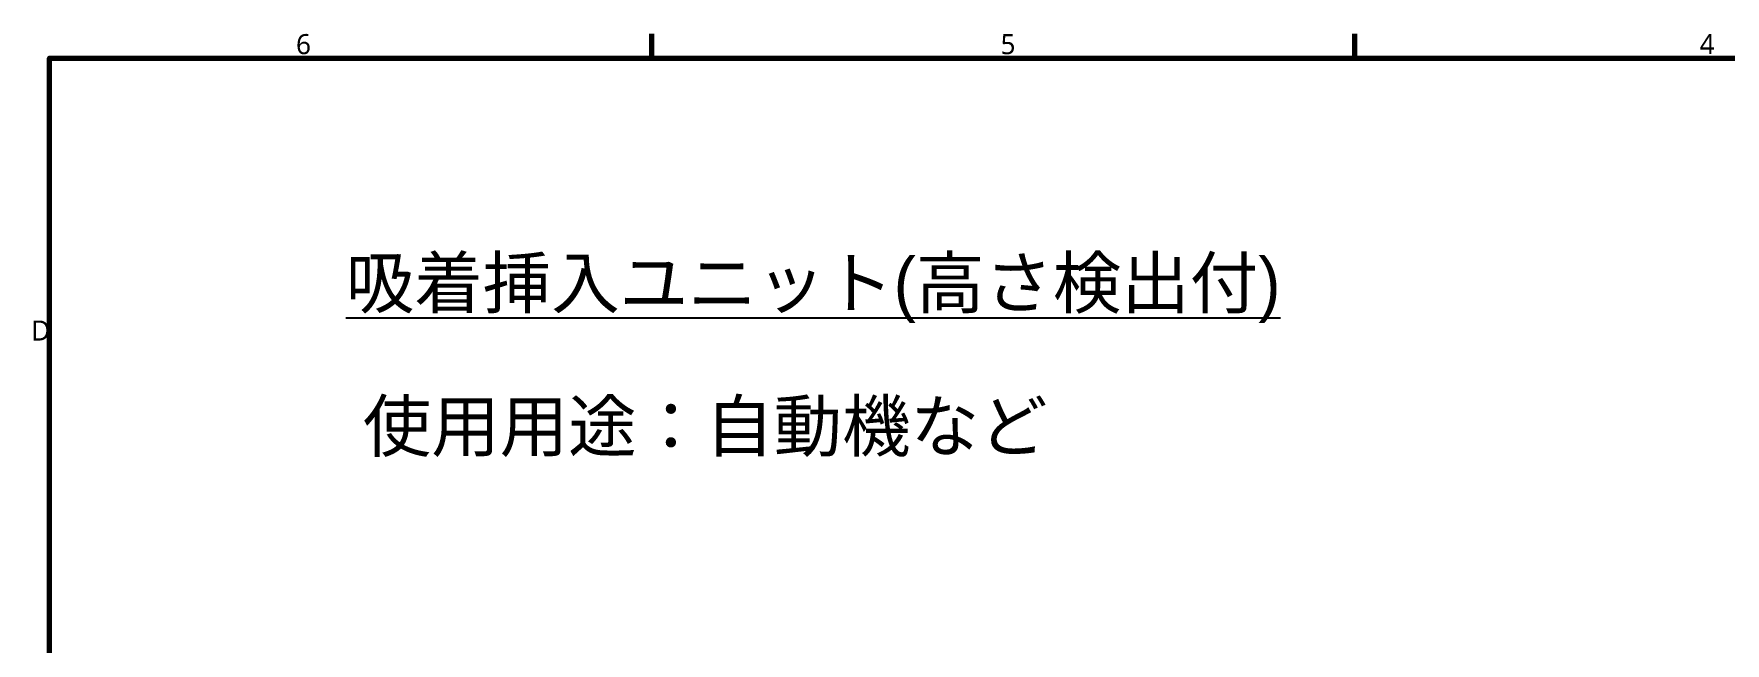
# Model space of a CAD drawing. Header units: millimetres. Extents: x 0 to 2100, y 0 to 1485.
# Drawn here: x 42 to 884, y 1144 to 1447 of the extents above; entities that cross this region are included whole.
import ezdxf
from ezdxf.enums import TextEntityAlignment as Align

# ---------------------------------------------------------------- set-up
doc = ezdxf.new("R2010")
doc.units = ezdxf.units.MM
doc.header["$LTSCALE"] = 5
doc.layers.add('Border (ISO)', color=7, linetype='Continuous', lineweight=70)
doc.layers.add('Symbol (ISO)', color=7, linetype='Continuous', lineweight=25)
doc.styles.add('Note Text (JIS)', font='')
doc.styles.add('文字スタイル57', font='')
doc.styles.get('Note Text (JIS)').set_extended_font_data('Meiryo')
doc.styles.get('文字スタイル57').set_extended_font_data('Meiryo')

# ---------------------------------------------------------------- blocks, each defined once
blk = doc.blocks.new('図面枠 Default Border')
at = {"layer": 'Border (ISO)'}
for p, q in [((70, 287), (70, 289.4)), ((140, 287), (140, 289.4))]:
    blk.add_line(p, q, dxfattribs=at)
at = {"layer": 'Border (ISO)', "flags": 128}
blk.add_lwpolyline([(10, 10), (10, 287), (410, 287), (410, 10), (10, 10)], dxfattribs=at)
at = {"layer": 'Border (ISO)', "char_height": 2, "attachment_point": 7, "style": 'Note Text (JIS)'}
for s, insert in [('6', (34.55, 287.36)), ('5', (104.72, 287.36)), ('4', (174.36, 287.4)), ('D', (8.18, 258.87))]:
    blk.add_mtext(s, dxfattribs=dict(at, insert=insert))

msp = doc.modelspace()

# ---------------------------------------------------------------- block references
at = {"xscale": 5, "yscale": 5, "zscale": 5}
msp.add_blockref('図面枠 Default Border', (0, 0), dxfattribs=at)

# ---------------------------------------------------------------- texts
at = {"layer": 'Symbol (ISO)', "style": '文字スタイル57'}
msp.add_text(' 使用用途：自動機など', height=25, dxfattribs=at).set_placement((197.54, 1264.28), align=Align.TOP_LEFT)
at = {"layer": 'Symbol (ISO)', "insert": (197.54, 1335.63), "char_height": 25, "width": 471.7381, "attachment_point": 1, "style": 'Note Text (JIS)'}
msp.add_mtext('{\\fメイリオ|b0|i0;\\L吸着挿入ユニット(高さ検出付)}', dxfattribs=at)

doc.saveas('drawing.dxf')
